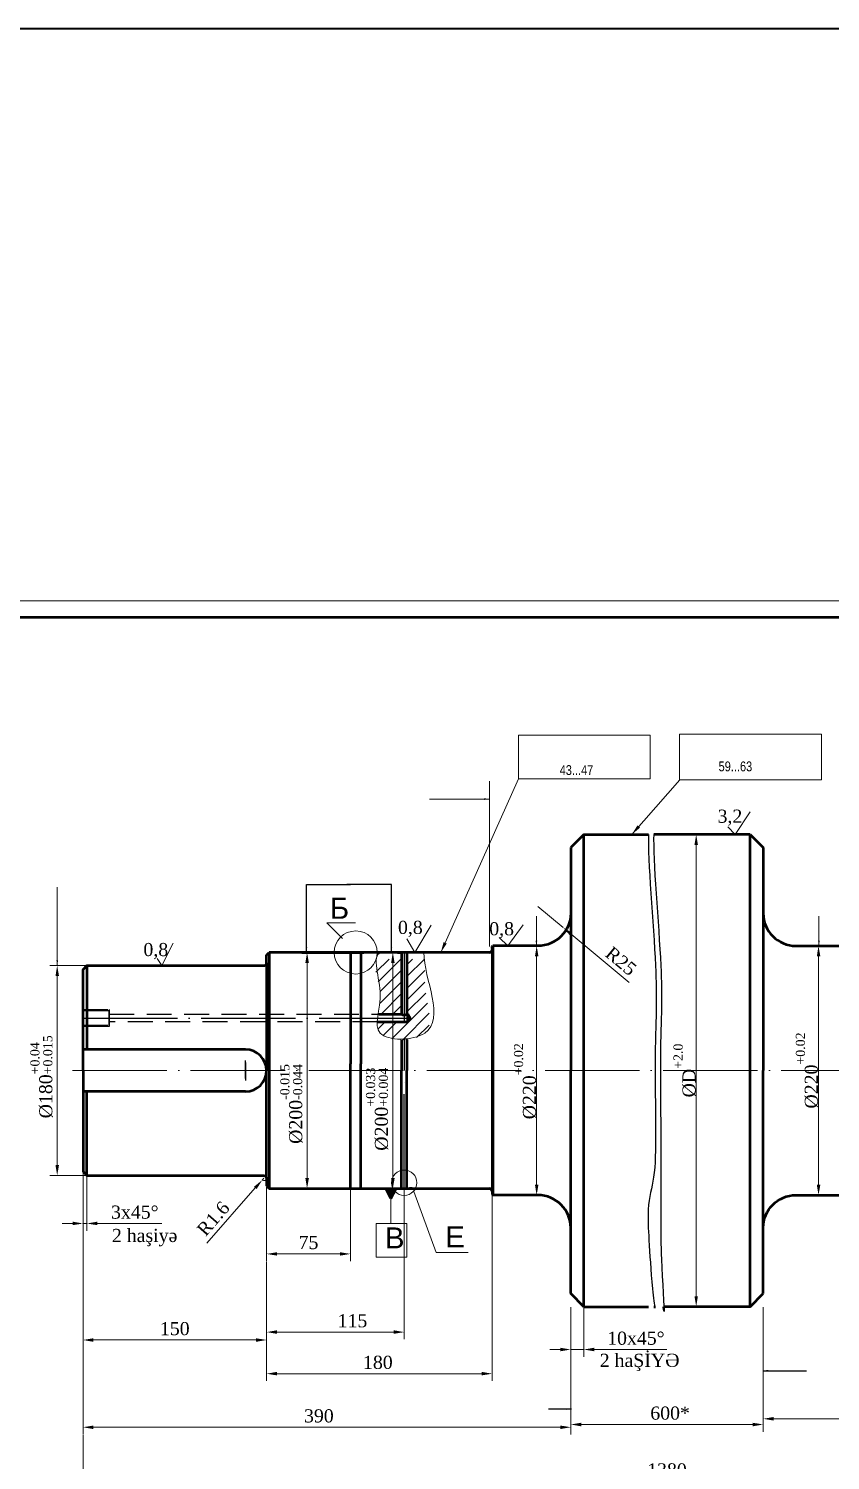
# Model space of a CAD drawing. Header units: millimetres. Extents: x -954 to 34898, y -2134 to 12006.
# Drawn here: x 9636 to 10248, y 3539 to 4630 of the extents above; entities that cross this region are included whole.
import ezdxf

# ---------------------------------------------------------------- set-up
doc = ezdxf.new("R2010")
doc.units = ezdxf.units.MM
doc.header["$LTSCALE"] = 3
for name, pattern in [('ACAD_ISO04W100', [30, 24, -3, 0, -3]), ('ACAD_ISO05W100', [33, 24, -3, 0, -3, 0, -3]), ('DASHED2', [9.525, 6.35, -3.175])]:
    doc.linetypes.add(name, pattern=pattern)
for name, color, linetype, lineweight in [('Quota', 3, 'Continuous', 40), ('êîíòóðíàÿ', 7, 'Continuous', 53), ('îñåâûå', 101, 'ACAD_ISO04W100', 20), ('контурная', 7, 'Continuous', 50), ('невидимые', 7, 'DASHED2', 25), ('осевые', 1, 'ACAD_ISO04W100', 25), ('размеры', 80, 'ACAD_ISO05W100', 25), ('тонкая', 7, 'Continuous', 20), ('тонкий', 7, 'Continuous', 20)]:
    doc.layers.add(name, color=color, linetype=linetype, lineweight=lineweight)
doc.styles.add('s2.5v4', font='times.ttf', dxfattribs={"height": 10})
doc.styles.add('s3v2.5', font='arial.ttf', dxfattribs={"width": 0.8, "height": 7.5})
doc.styles.add('s4v4', font='arial.ttf', dxfattribs={"height": 16})
doc.dimstyles.new('s2.5v4', dxfattribs={"dimtxt": 10, "dimasz": 8, "dimexe": 5.5, "dimexo": 0.5, "dimgap": 3.5, "dimtad": 1, "dimdec": 0, "dimtxsty": 's2.5v4', "dimcen": 2.5, "dimclrd": 256, "dimclre": 1, "dimclrt": 256, "dimadec": 0, "dimazin": 0, "dimtfac": 1, "dimtdec": 0, "dimtmove": 0, "dimatfit": 3, "dimfxl": 1, "dimlwd": -1, "dimlwe": -1, "dimarcsym": 0})
doc.dimstyles.new('s3v2.5', dxfattribs={"dimtxt": 7.5, "dimasz": 4, "dimexe": 1.25, "dimexo": 0.625, "dimtad": 1, "dimtxsty": 's3v2.5', "dimcen": 1.5, "dimclrd": 6, "dimclre": 256, "dimclrt": 1, "dimadec": 0, "dimazin": 0, "dimtfac": 1, "dimtmove": 0, "dimatfit": 3, "dimfxl": 1, "dimlwd": -1, "dimlwe": -1, "dimarcsym": 0})

# ---------------------------------------------------------------- blocks, each defined once
blk = doc.blocks.new('*D751')
at = {"layer": 'Defpoints', "color": 0, "transparency": 16777216}
for p in [(10049.7, 3656.2), (10196.5, 3656.2), (10049.7, 3566.4)]:
    blk.add_point(p, dxfattribs=at)
at = {"layer": 'тонкая', "color": 1, "transparency": 16777216}
for p, q in [((10049.7, 3655.7), (10049.7, 3560.9)), ((10196.5, 3655.7), (10196.5, 3560.9))]:
    blk.add_line(p, q, dxfattribs=at)
at = {"layer": 'тонкая', "transparency": 16777216}
blk.add_line((10188.5, 3566.4), (10057.7, 3566.4), dxfattribs=at)
for points in [[(10057.7, 3567.7), (10057.7, 3565), (10049.7, 3566.4)], [(10188.5, 3567.7), (10188.5, 3565), (10196.5, 3566.4)]]:
    blk.add_solid(points, dxfattribs=at)
at = {"layer": 'тонкая', "transparency": 16777216, "insert": (10125.5, 3575), "char_height": 10, "attachment_point": 5, "style": 's2.5v4'}
blk.add_mtext('600*', dxfattribs=at)
blk = doc.blocks.new('*D784')
at = {"layer": 'Defpoints', "color": 0, "transparency": 16777216}
for p in [(9677.7, 3759.2), (10049.7, 3628.8), (9677.7, 3564.3)]:
    blk.add_point(p, dxfattribs=at)
at = {"layer": 'тонкий', "color": 1, "transparency": 16777216}
for p, q in [((9677.7, 3758.7), (9677.7, 3558.8)), ((10049.7, 3628.3), (10049.7, 3558.8))]:
    blk.add_line(p, q, dxfattribs=at)
at = {"layer": 'тонкий', "transparency": 16777216}
blk.add_line((10041.7, 3564.3), (9685.7, 3564.3), dxfattribs=at)
for points in [[(9685.7, 3565.6), (9685.7, 3562.9), (9677.7, 3564.3)], [(10041.7, 3565.6), (10041.7, 3562.9), (10049.7, 3564.3)]]:
    blk.add_solid(points, dxfattribs=at)
at = {"layer": 'тонкий', "transparency": 16777216, "insert": (9857.6, 3572.9), "char_height": 10, "attachment_point": 5, "style": 's2.5v4'}
blk.add_mtext('390', dxfattribs=at)
blk = doc.blocks.new('*D748')
at = {"layer": 'Defpoints', "color": 0, "transparency": 16777216}
for p in [(10024.7, 3961.2), (10043.9, 3945.2)]:
    blk.add_point(p, dxfattribs=at)
at = {"layer": 'тонкая', "transparency": 16777216}
for p, q in [((10024.7, 3961.2), (10043.9, 3945.2)), ((10094.2, 3903.3), (10050, 3940.1))]:
    blk.add_line(p, q, dxfattribs=at)
blk.add_solid([(10050.9, 3941.1), (10049.2, 3939), (10043.9, 3945.2)], dxfattribs=at)
at = {"layer": 'тонкая', "transparency": 16777216, "insert": (10088, 3919.6), "char_height": 10, "attachment_point": 5, "rotation": 320.1963, "style": 's2.5v4'}
blk.add_mtext('R25', dxfattribs=at)
blk = doc.blocks.new('*D771')
at = {"layer": 'Defpoints', "color": 0, "transparency": 16777216}
for p in [(9658, 3916.2), (9680.7, 3916.2), (9686.7, 3756.2)]:
    blk.add_point(p, dxfattribs=at)
at = {"layer": 'тонкая', "color": 1, "transparency": 16777216}
for p, q in [((9680.2, 3916.2), (9652.5, 3916.2)), ((9686.2, 3756.2), (9652.5, 3756.2))]:
    blk.add_line(p, q, dxfattribs=at)
at = {"layer": 'тонкая', "transparency": 16777216}
blk.add_line((9658, 3764.2), (9658, 3908.2), dxfattribs=at)
for points in [[(9656.7, 3908.2), (9659.4, 3908.2), (9658, 3916.2)], [(9656.7, 3764.2), (9659.4, 3764.2), (9658, 3756.2)]]:
    blk.add_solid(points, dxfattribs=at)
at = {"layer": 'тонкая', "transparency": 16777216, "insert": (9646.1, 3831.4), "char_height": 10, "attachment_point": 5, "rotation": 90, "style": 's2.5v4'}
blk.add_mtext('%%C180{\\H0.7x;\\S+0.04^ +0.015;}', dxfattribs=at)
blk = doc.blocks.new('*D776')
at = {"layer": 'Defpoints', "color": 0, "transparency": 16777216}
for p in [(9680.7, 3756.2), (9677.7, 3740.1), (9680.7, 3719.6)]:
    blk.add_point(p, dxfattribs=at)
at = {"layer": 'тонкая', "color": 1, "transparency": 16777216}
for p, q in [((9680.7, 3755.7), (9680.7, 3714.1)), ((9677.7, 3739.6), (9677.7, 3714.1))]:
    blk.add_line(p, q, dxfattribs=at)
at = {"layer": 'тонкая', "transparency": 16777216}
for p, q in [((9669.7, 3719.6), (9661.7, 3719.6)), ((9677.7, 3719.6), (9680.7, 3719.6)), ((9688.7, 3719.6), (9737.8, 3719.6))]:
    blk.add_line(p, q, dxfattribs=at)
for points in [[(9669.7, 3721), (9669.7, 3718.3), (9677.7, 3719.6)], [(9688.7, 3721), (9688.7, 3718.3), (9680.7, 3719.6)]]:
    blk.add_solid(points, dxfattribs=at)
at = {"layer": 'тонкая', "transparency": 16777216, "insert": (9717.2, 3728.2), "char_height": 10, "attachment_point": 5, "style": 's2.5v4'}
blk.add_mtext('3x45%%D', dxfattribs=at)
blk = doc.blocks.new('*D777')
at = {"layer": 'Defpoints', "color": 0, "transparency": 16777216}
for p in [(9815.7, 3754.2), (9814.4, 3752.7)]:
    blk.add_point(p, dxfattribs=at)
at = {"layer": 'тонкая', "transparency": 16777216}
for p, q in [((9815.7, 3754.2), (9814.4, 3752.7)), ((9772.2, 3704.7), (9809.1, 3746.7))]:
    blk.add_line(p, q, dxfattribs=at)
at = {"layer": 'тонкая', "color": 1, "transparency": 16777216}
blk.add_arc((9815.7, 3754.2), 2, 228.7086, 345.6761, dxfattribs=at)
at = {"layer": 'тонкая', "transparency": 16777216}
blk.add_solid([(9808.1, 3747.6), (9810.1, 3745.8), (9814.4, 3752.7)], dxfattribs=at)
at = {"layer": 'тонкая', "transparency": 16777216, "insert": (9777.1, 3723.3), "char_height": 10, "attachment_point": 5, "rotation": 48.7086, "style": 's2.5v4'}
blk.add_mtext('R1.6', dxfattribs=at)
blk = doc.blocks.new('*D778')
at = {"layer": 'Defpoints', "color": 0, "transparency": 16777216}
for p in [(9817.7, 3748.2), (9881.7, 3746.2), (9881.7, 3696.4)]:
    blk.add_point(p, dxfattribs=at)
at = {"layer": 'тонкая', "color": 1, "transparency": 16777216}
for p, q in [((9817.7, 3747.7), (9817.7, 3690.9)), ((9881.7, 3745.7), (9881.7, 3690.9))]:
    blk.add_line(p, q, dxfattribs=at)
at = {"layer": 'тонкая', "transparency": 16777216}
blk.add_line((9825.7, 3696.4), (9873.7, 3696.4), dxfattribs=at)
for points in [[(9825.7, 3697.7), (9825.7, 3695.1), (9817.7, 3696.4)], [(9873.7, 3697.7), (9873.7, 3695.1), (9881.7, 3696.4)]]:
    blk.add_solid(points, dxfattribs=at)
at = {"layer": 'тонкая', "transparency": 16777216, "insert": (9849.7, 3705), "char_height": 10, "attachment_point": 5, "style": 's2.5v4'}
blk.add_mtext('75', dxfattribs=at)
blk = doc.blocks.new('*D779')
at = {"layer": 'Defpoints', "color": 0, "transparency": 16777216}
for p in [(9922.7, 3746.2), (9817.7, 3690.9), (9922.7, 3636.8)]:
    blk.add_point(p, dxfattribs=at)
at = {"layer": 'тонкая', "color": 1, "transparency": 16777216}
for p, q in [((9922.7, 3745.7), (9922.7, 3631.3)), ((9817.7, 3690.4), (9817.7, 3631.3))]:
    blk.add_line(p, q, dxfattribs=at)
at = {"layer": 'тонкая', "transparency": 16777216}
blk.add_line((9825.7, 3636.8), (9914.7, 3636.8), dxfattribs=at)
for points in [[(9825.7, 3638.2), (9825.7, 3635.5), (9817.7, 3636.8)], [(9914.7, 3638.2), (9914.7, 3635.5), (9922.7, 3636.8)]]:
    blk.add_solid(points, dxfattribs=at)
at = {"layer": 'тонкая', "transparency": 16777216, "insert": (9883.2, 3645.4), "char_height": 10, "attachment_point": 5, "style": 's2.5v4'}
blk.add_mtext('115', dxfattribs=at)
blk = doc.blocks.new('*D749')
at = {"layer": 'Defpoints', "color": 0, "transparency": 16777216}
for p in [(9989.7, 3741.7), (9817.7, 3657.9), (9989.7, 3605.1)]:
    blk.add_point(p, dxfattribs=at)
at = {"layer": 'тонкая', "color": 1, "transparency": 16777216}
for p, q in [((9989.7, 3741.2), (9989.7, 3599.6)), ((9817.7, 3657.4), (9817.7, 3599.6))]:
    blk.add_line(p, q, dxfattribs=at)
at = {"layer": 'тонкая', "transparency": 16777216}
blk.add_line((9825.7, 3605.1), (9981.7, 3605.1), dxfattribs=at)
for points in [[(9825.7, 3606.5), (9825.7, 3603.8), (9817.7, 3605.1)], [(9981.7, 3606.5), (9981.7, 3603.8), (9989.7, 3605.1)]]:
    blk.add_solid(points, dxfattribs=at)
at = {"layer": 'тонкая', "transparency": 16777216, "insert": (9902.6, 3613.7), "char_height": 10, "attachment_point": 5, "style": 's2.5v4'}
blk.add_mtext('180', dxfattribs=at)
blk = doc.blocks.new('*D750')
at = {"layer": 'Defpoints', "color": 0, "transparency": 16777216}
for p in [(9677.7, 3630.8), (9677.7, 3630.8), (9817.7, 3630.8)]:
    blk.add_point(p, dxfattribs=at)
at = {"layer": 'тонкая', "color": 1, "transparency": 16777216}
for p, q in [((9677.7, 3631.3), (9677.7, 3636.3)), ((9817.7, 3631.3), (9817.7, 3636.3))]:
    blk.add_line(p, q, dxfattribs=at)
at = {"layer": 'тонкая', "transparency": 16777216}
blk.add_line((9809.7, 3630.8), (9685.7, 3630.8), dxfattribs=at)
for points in [[(9685.7, 3632.1), (9685.7, 3629.4), (9677.7, 3630.8)], [(9809.7, 3632.1), (9809.7, 3629.4), (9817.7, 3630.8)]]:
    blk.add_solid(points, dxfattribs=at)
at = {"layer": 'тонкая', "transparency": 16777216, "insert": (9747.7, 3639.4), "char_height": 10, "attachment_point": 5, "style": 's2.5v4'}
blk.add_mtext('150', dxfattribs=at)
blk = doc.blocks.new('*D780')
at = {"layer": 'Defpoints', "color": 0, "transparency": 16777216}
for p in [(9915.3, 3926.2), (9913.7, 3746.2), (9914, 3746.2)]:
    blk.add_point(p, dxfattribs=at)
at = {"layer": 'тонкая', "color": 1, "transparency": 16777216}
for p, q in [((9914.8, 3926.2), (9908.5, 3926.2)), ((9914.2, 3746.2), (9919.5, 3746.2))]:
    blk.add_line(p, q, dxfattribs=at)
at = {"layer": 'тонкая', "transparency": 16777216}
blk.add_line((9914, 3918.2), (9914, 3754.2), dxfattribs=at)
for points in [[(9912.7, 3918.2), (9915.4, 3918.2), (9914, 3926.2)], [(9912.7, 3754.2), (9915.4, 3754.2), (9914, 3746.2)]]:
    blk.add_solid(points, dxfattribs=at)
at = {"layer": 'тонкая', "transparency": 16777216, "insert": (9902.1, 3806.7), "char_height": 10, "attachment_point": 5, "rotation": 90, "style": 's2.5v4'}
blk.add_mtext('%%C200{\\H0.7x;\\S+0.033^ +0.004;}', dxfattribs=at)
blk = doc.blocks.new('*D781')
at = {"layer": 'Defpoints', "color": 0, "transparency": 16777216}
for p in [(10007.4, 3931.2), (10023.7, 3931.2), (10007.4, 3741.2)]:
    blk.add_point(p, dxfattribs=at)
at = {"layer": 'тонкая', "color": 1, "transparency": 16777216}
for p, q in [((10007.9, 3931.2), (10029.2, 3931.2)), ((10007.9, 3741.2), (10029.2, 3741.2))]:
    blk.add_line(p, q, dxfattribs=at)
at = {"layer": 'тонкая', "transparency": 16777216}
blk.add_line((10023.7, 3749.2), (10023.7, 3923.2), dxfattribs=at)
for points in [[(10022.4, 3923.2), (10025.1, 3923.2), (10023.7, 3931.2)], [(10022.4, 3749.2), (10025.1, 3749.2), (10023.7, 3741.2)]]:
    blk.add_solid(points, dxfattribs=at)
at = {"layer": 'тонкая', "transparency": 16777216, "insert": (10015, 3828), "char_height": 10, "attachment_point": 5, "rotation": 90, "style": 's2.5v4'}
blk.add_mtext('%%C220{\\H0.7x;\\S+0.02^ ;}', dxfattribs=at)
blk = doc.blocks.new('*D782')
at = {"layer": 'Defpoints', "color": 0, "transparency": 16777216}
for p in [(9848.5, 3926.2), (9848.6, 3926.2), (9848.5, 3746.2)]:
    blk.add_point(p, dxfattribs=at)
at = {"layer": 'тонкая', "transparency": 16777216}
blk.add_line((9848.6, 3754.2), (9848.6, 3918.2), dxfattribs=at)
at = {"layer": 'тонкая', "color": 1, "transparency": 16777216}
for p, q in [((9849, 3926.2), (9854.1, 3926.2)), ((9849, 3746.2), (9854.1, 3746.2))]:
    blk.add_line(p, q, dxfattribs=at)
at = {"layer": 'тонкая', "transparency": 16777216}
for points in [[(9847.3, 3918.2), (9850, 3918.2), (9848.6, 3926.2)], [(9847.3, 3754.2), (9850, 3754.2), (9848.6, 3746.2)]]:
    blk.add_solid(points, dxfattribs=at)
at = {"layer": 'тонкая', "transparency": 16777216, "insert": (9836.7, 3810.7), "char_height": 10, "attachment_point": 5, "rotation": 90, "style": 's2.5v4'}
blk.add_mtext('%%C200{\\H0.7x;\\S-0.015^ -0.044;}', dxfattribs=at)
blk = doc.blocks.new('*D752')
at = {"layer": 'Defpoints', "color": 0, "transparency": 16777216}
for p in [(10131.8, 4016.2), (10145.4, 4016.2), (10131.8, 3656.2)]:
    blk.add_point(p, dxfattribs=at)
at = {"layer": 'тонкая', "color": 1, "transparency": 16777216}
for p, q in [((10132.3, 4016.2), (10150.9, 4016.2)), ((10132.3, 3656.2), (10150.9, 3656.2))]:
    blk.add_line(p, q, dxfattribs=at)
at = {"layer": 'тонкая', "transparency": 16777216}
blk.add_line((10145.4, 3664.2), (10145.4, 4008.2), dxfattribs=at)
for points in [[(10144.1, 4008.2), (10146.7, 4008.2), (10145.4, 4016.2)], [(10144.1, 3664.2), (10146.7, 3664.2), (10145.4, 3656.2)]]:
    blk.add_solid(points, dxfattribs=at)
at = {"layer": 'тонкая', "transparency": 16777216, "insert": (10136.7, 3836.2), "char_height": 10, "attachment_point": 5, "rotation": 90, "style": 's2.5v4'}
blk.add_mtext('%%CD{\\H0.7x;\\S+2.0^ ;}', dxfattribs=at)
blk = doc.blocks.new('*D755')
at = {"layer": 'Defpoints', "color": 0, "transparency": 16777216}
for p in [(10238.7, 3931.2), (10238.7, 3931.2), (10238.7, 3741.2)]:
    blk.add_point(p, dxfattribs=at)
at = {"layer": 'тонкая', "color": 1, "transparency": 16777216}
for p, q in [((10238.2, 3931.2), (10233.2, 3931.2)), ((10238.2, 3741.2), (10233.2, 3741.2))]:
    blk.add_line(p, q, dxfattribs=at)
at = {"layer": 'тонкая', "transparency": 16777216}
blk.add_line((10238.7, 3749.2), (10238.7, 3923.2), dxfattribs=at)
for points in [[(10237.4, 3923.2), (10240.1, 3923.2), (10238.7, 3931.2)], [(10237.4, 3749.2), (10240.1, 3749.2), (10238.7, 3741.2)]]:
    blk.add_solid(points, dxfattribs=at)
at = {"layer": 'тонкая', "transparency": 16777216, "insert": (10230, 3836.2), "char_height": 10, "attachment_point": 5, "rotation": 90, "style": 's2.5v4'}
blk.add_mtext('%%C220{\\H0.7x;\\S+0.02^ ;}', dxfattribs=at)
blk = doc.blocks.new('*D744')
at = {"layer": 'Defpoints', "color": 0, "transparency": 16777216}
for p in [(10568.5, 3634.4), (10196.5, 3601.9), (10568.5, 3570.7)]:
    blk.add_point(p, dxfattribs=at)
at = {"layer": 'тонкая', "color": 1, "transparency": 16777216}
for p, q in [((10568.5, 3633.9), (10568.5, 3565.2)), ((10196.5, 3601.4), (10196.5, 3565.2))]:
    blk.add_line(p, q, dxfattribs=at)
at = {"layer": 'тонкая', "transparency": 16777216}
blk.add_line((10204.5, 3570.7), (10560.5, 3570.7), dxfattribs=at)
for points in [[(10204.5, 3572.1), (10204.5, 3569.4), (10196.5, 3570.7)], [(10560.5, 3572.1), (10560.5, 3569.4), (10568.5, 3570.7)]]:
    blk.add_solid(points, dxfattribs=at)
at = {"layer": 'тонкая', "transparency": 16777216, "insert": (10382.5, 3579.3), "char_height": 10, "attachment_point": 5, "style": 's2.5v4'}
blk.add_mtext('390', dxfattribs=at)
blk = doc.blocks.new('*D745')
at = {"layer": 'Defpoints', "color": 0, "transparency": 16777216}
for p in [(9677.7, 3558.8), (10568.5, 3565.2), (9677.7, 3523.1)]:
    blk.add_point(p, dxfattribs=at)
at = {"layer": 'тонкая', "color": 1, "transparency": 16777216}
for p, q in [((9677.7, 3558.3), (9677.7, 3517.6)), ((10568.5, 3564.7), (10568.5, 3517.6))]:
    blk.add_line(p, q, dxfattribs=at)
at = {"layer": 'тонкая', "transparency": 16777216}
blk.add_line((10560.5, 3523.1), (9685.7, 3523.1), dxfattribs=at)
for points in [[(9685.7, 3524.5), (9685.7, 3521.8), (9677.7, 3523.1)], [(10560.5, 3524.5), (10560.5, 3521.8), (10568.5, 3523.1)]]:
    blk.add_solid(points, dxfattribs=at)
at = {"layer": 'тонкая', "transparency": 16777216, "insert": (10123.1, 3531.7), "char_height": 10, "attachment_point": 5, "style": 's2.5v4'}
blk.add_mtext('1380', dxfattribs=at)
blk = doc.blocks.new('*D788')
at = {"layer": 'Defpoints', "color": 0, "transparency": 16777216}
for p in [(10059.7, 3656.2), (10049.7, 3640.1), (10059.7, 3623.5)]:
    blk.add_point(p, dxfattribs=at)
at = {"layer": 'тонкая', "color": 1, "transparency": 16777216}
for p, q in [((10059.7, 3655.7), (10059.7, 3618)), ((10049.7, 3639.6), (10049.7, 3618))]:
    blk.add_line(p, q, dxfattribs=at)
at = {"layer": 'тонкая', "transparency": 16777216}
for p, q in [((10041.7, 3623.5), (10033.7, 3623.5)), ((10049.7, 3623.5), (10059.7, 3623.5)), ((10067.7, 3623.5), (10123, 3623.5))]:
    blk.add_line(p, q, dxfattribs=at)
for points in [[(10041.7, 3624.9), (10041.7, 3622.2), (10049.7, 3623.5)], [(10067.7, 3624.9), (10067.7, 3622.2), (10059.7, 3623.5)]]:
    blk.add_solid(points, dxfattribs=at)
at = {"layer": 'тонкая', "transparency": 16777216, "insert": (10099.4, 3632.1), "char_height": 10, "attachment_point": 5, "style": 's2.5v4'}
blk.add_mtext('10x45%%D', dxfattribs=at)

msp = doc.modelspace()

# ---------------------------------------------------------------- hatches: boundary and pattern name
at = {"layer": 'контурная'}
h = msp.add_hatch(color=256, dxfattribs=at)
h.paths.add_polyline_path([(9916.607, 3746.202), (9912.607, 3746.202), (9912.607, 3738.702)])
h.paths.add_polyline_path([(9912.607, 3746.202), (9908.607, 3746.202), (9912.607, 3738.702)])
at = {"layer": 'тонкая'}
h = msp.add_hatch(dxfattribs=at)
h.set_pattern_fill('ANSI31', color=256, scale=2, style=0)
h.set_pattern_definition([(45, (4274.673, 3879.394), (-4.490128, 4.490128), [])])
edge = h.paths.add_edge_path()
edge.add_line((9920.695, 3921.195), (9904.29, 3921.195))
edge.add_spline(control_points=[(9904.29, 3921.195), (9895.943, 3921.195), (9906.81, 3900.078), (9904.063, 3884.096), (9903.21, 3879.195)], knot_values=[0, 0, 0, 0, 25.04192025, 38.93074859, 38.93074859, 38.93074859, 38.93074859], degree=3, periodic=0)
edge.add_line((9903.21, 3879.195), (9920.695, 3879.195))
edge.add_line((9920.695, 3879.195), (9920.695, 3921.195))
edge = h.paths.add_edge_path()
edge.add_line((9927.567, 3876.195), (9925.94, 3873.195))
edge.add_line((9925.94, 3873.195), (9902.315, 3873.195))
edge.add_spline(control_points=[(9902.315, 3873.195), (9902.004, 3869.79), (9903.286, 3858.475), (9954.091, 3857.068), (9938.37, 3890.148), (9938.37, 3902.824)], knot_values=[45.05107255, 45.05107255, 45.05107255, 45.05107255, 56.39907607, 90.47934224, 128.5082205, 128.5082205, 128.5082205, 128.5082205], degree=3, periodic=0)
edge.add_spline(control_points=[(9938.37, 3902.824), (9938.37, 3902.824), (9938.37, 3902.824), (9938.37, 3902.824)], knot_values=[128.5082205, 128.5082205, 128.5082205, 128.5082205, 128.50823508, 128.50823508, 128.50823508, 128.50823508], degree=3, periodic=0)
edge.add_spline(control_points=[(9938.37, 3902.824), (9938.37, 3896.701), (9938.37, 3927.318), (9938.37, 3921.195)], knot_values=[0.00001457, 0.00001457, 0.00001457, 0.00001457, 18.37018323, 18.37018323, 18.37018323, 18.37018323], degree=3, periodic=0)
edge.add_line((9938.37, 3921.195), (9924.695, 3921.195))
edge.add_line((9924.695, 3921.195), (9924.695, 3879.195))
edge.add_line((9924.695, 3879.195), (9925.94, 3879.195))
edge.add_line((9925.94, 3879.195), (9927.567, 3876.195))

# ---------------------------------------------------------------- linework, layer by layer
at = {"color": 0, "linetype": 'ByBlock', "lineweight": -2}
for points in [[(10109.042, 4016.195), (10108.224, 3998.068), (10116.568, 3908.17), (10113.617, 3860.076), (10114.477, 3800.641), (10114.353, 3753.591), (10107.734, 3735.892), (10109.546, 3704.262), (10110.905, 3679.688), (10113.706, 3656.195), (10113.706, 3656.195)], [(10113.042, 4016.195), (10112.224, 3998.068), (10120.568, 3908.17), (10117.617, 3860.076), (10118.477, 3800.641), (10118.353, 3753.591), (10118.373, 3724.393), (10118.37, 3693.385), (10121.923, 3643.236), (10120.201, 3656.195), (10120.201, 3656.195)]]:
    msp.add_open_spline(points, degree=3, knots=[31.25432415, 31.25432415, 31.25432415, 31.25432415, 100.03043323, 154.15635382, 227.29948932, 263.87105707, 296.05403661, 317.99697765, 347.25423108, 360, 360, 360, 360], dxfattribs=at)
at = {"layer": 'Quota'}
msp.add_lwpolyline([(8803.18, 4630.376), (13627.232, 4630.376), (13627.232, 2657.952), (8803.18, 2657.952)], close=True, dxfattribs=at)
at = {"layer": 'êîíòóðíàÿ'}
for points in [[(10059.696, 4016.195), (10109.042, 4016.195)], [(10186.495, 4016.195), (10113.042, 4016.195)], [(9989.695, 3929.195), (9989.695, 3744.202)], [(10059.696, 3656.195), (10109.042, 3656.195)], [(10113.042, 3656.195), (10114.371, 3656.195)], [(10186.495, 3656.195), (10120.832, 3656.195)], [(10133.149, 3656.195), (10131.821, 3656.195)]]:
    msp.add_lwpolyline(points, dxfattribs=at)
for points in [[(10049.696, 3956.195, -0.41421356), (10024.696, 3931.195), (9990.195, 3931.195)], [(10196.495, 3956.195, 0.41421356), (10221.495, 3931.195), (10255.996, 3931.195)], [(9677.696, 3836.195), (9677.696, 3913.195), (9680.696, 3916.195), (9815.695, 3916.195, 0.41421356), (9817.695, 3918.195), (9817.695, 3924.195)], [(9677.696, 3836.195), (9677.696, 3759.195), (9680.696, 3756.195), (9815.695, 3756.195, -0.41421356), (9817.695, 3754.195), (9817.695, 3748.202)], [(10049.696, 3716.195, 0.41421356), (10024.696, 3741.195), (9990.195, 3741.195)], [(10196.495, 3716.195, -0.41421356), (10221.495, 3741.195), (10255.996, 3741.195)]]:
    msp.add_lwpolyline(points, format="xyb", dxfattribs=at)
at = {"layer": 'îñåâûå'}
msp.add_line((9669.696, 3836.195), (10576.495, 3836.195), dxfattribs=at)
at = {"layer": 'контурная'}
for p, q in [((10059.696, 4016.195), (10049.696, 4006.195)), ((10059.696, 3656.195), (10059.696, 4016.195)), ((10186.495, 3656.195), (10186.495, 4016.195)), ((10186.495, 4016.195), (10196.495, 4006.195)), ((10049.696, 4006.195), (10049.696, 3836.195)), ((10196.495, 4006.195), (10196.495, 3836.195)), ((9989.695, 3930.695), (9990.195, 3931.195)), ((9989.695, 3929.195), (9989.695, 3930.695)), ((9990.195, 3931.195), (9990.195, 3741.195)), ((9817.695, 3924.195), (9819.695, 3926.195)), ((9817.695, 3918.195), (9817.695, 3836.195)), ((9987.695, 3926.195), (9819.695, 3926.195)), ((9819.695, 3926.195), (9819.695, 3746.202)), ((9844.695, 3926.195), (9877.695, 3926.195)), ((9851.02, 3926.195), (9884.02, 3926.195)), ((9872.64, 3926.195), (9880.64, 3926.195)), ((9881.695, 3926.195), (9881.695, 3841.195)), ((9881.695, 3926.195), (9889.695, 3926.195)), ((9884.02, 3926.195), (9892.02, 3926.195)), ((9889.695, 3926.195), (9889.695, 3841.195)), ((9917.64, 3926.195), (9915.64, 3926.195)), ((9917.64, 3926.195), (9919.64, 3926.195)), ((9920.695, 3926.195), (9920.695, 3879.195)), ((9924.695, 3926.195), (9924.695, 3879.195)), ((9680.696, 3916.195), (9680.696, 3852.195)), ((9925.504, 3879.214), (9924.695, 3879.168)), ((9925.504, 3873.214), (9925.504, 3879.214)), ((9902.316, 3873.214), (9925.504, 3873.214)), ((10049.696, 3872.332), (10049.696, 3872.332)), ((10196.495, 3872.332), (10196.495, 3872.332)), ((9920.695, 3859.697), (9920.695, 3836.195)), ((9924.695, 3859.844), (9924.695, 3836.195)), ((9801.695, 3852.195), (9677.696, 3852.195)), ((9817.695, 3754.195), (9817.695, 3836.195)), ((9881.695, 3746.202), (9881.695, 3841.195)), ((9889.695, 3746.202), (9889.695, 3841.195)), ((9920.695, 3746.202), (9920.695, 3836.195)), ((9924.695, 3746.202), (9924.695, 3836.195)), ((10049.696, 3666.195), (10049.696, 3836.195)), ((10196.495, 3666.195), (10196.495, 3836.195)), ((9801.695, 3820.195), (9677.696, 3820.195)), ((9680.696, 3756.195), (9680.696, 3820.195)), ((9817.695, 3748.202), (9819.695, 3746.202)), ((9819.695, 3746.202), (9987.695, 3746.202)), ((9912.607, 3738.702), (9908.607, 3746.202)), ((9912.607, 3738.702), (9916.607, 3746.202)), ((9928.723, 3746.202), (9926.723, 3746.202)), ((9989.695, 3744.202), (9989.695, 3741.695)), ((9989.695, 3741.695), (9990.195, 3741.195)), ((10059.696, 3656.195), (10049.696, 3666.195)), ((10186.495, 3656.195), (10196.495, 3666.195))]:
    msp.add_line(p, q, dxfattribs=at)
msp.add_lwpolyline([(9219.914, 4181.723), (10642.414, 4181.723), (10642.414, 3156.723), (9219.914, 3156.723), (9219.914, 4181.723)], close=True, dxfattribs=at)
for points in [[(9903.21, 3879.168), (9920.695, 3879.168)], [(9925.504, 3873.214), (9927.131, 3876.214), (9925.504, 3879.214)]]:
    msp.add_lwpolyline(points, dxfattribs=at)
for centre, radius, start, end in [((9987.695, 3928.195), 2, 270, 0), ((9922.695, 3881.797), 3.303, 232.73881, 307.26119), ((9801.695, 3836.195), 16, 0, 90), ((9801.695, 3836.195), 16, 270, 0), ((9987.695, 3744.202), 2, 0, 90)]:
    msp.add_arc(centre, radius, start, end, dxfattribs=at)
at = {"layer": 'невидимые'}
for points in [[(9677.696, 3876.195), (9677.696, 3882.695), (9697.696, 3882.695), (9697.696, 3869.695), (9677.696, 3869.695), (9677.696, 3870.695), (9697.696, 3870.695), (9697.696, 3881.695), (9677.696, 3881.695)], [(9697.696, 3879.214), (9920.26, 3879.214)], [(9902.316, 3873.214), (9697.696, 3873.214)]]:
    msp.add_lwpolyline(points, dxfattribs=at)
at = {"layer": 'осевые'}
for p, q in [((9922.695, 3926.195), (9922.695, 3873.195)), ((9677.696, 3876.214), (9927.131, 3876.214)), ((9922.695, 3859.722), (9922.695, 3836.195)), ((9801.695, 3830.111), (9801.695, 3843.782)), ((9801.695, 3842.278), (9801.695, 3828.607)), ((9922.695, 3746.202), (9922.695, 3836.195))]:
    msp.add_line(p, q, dxfattribs=at)
at = {"layer": 'тонкая'}
msp.add_line((9912.607, 3746.202), (9912.607, 3719.523), dxfattribs=at)
for points in [[(9169.914, 4194.223), (10654.914, 4194.223), (10654.914, 3144.223), (9169.914, 3144.223), (9169.914, 4194.223)], [(9912.607, 3746.202), (9912.607, 3738.702), (9916.607, 3746.202)], [(9971.534, 3697.564), (9946.956, 3697.564), (9930.074, 3743.946)]]:
    msp.add_lwpolyline(points, dxfattribs=at)
msp.add_lwpolyline([(9901.306, 3719.523), (9924.573, 3719.523), (9924.573, 3693.844), (9901.306, 3693.844)], close=True, dxfattribs=at)
msp.add_circle((9922.695, 3750.695), 9.646, dxfattribs=at)
at = {"layer": 'тонкая', "start_tangent": (-1, 0), "end_tangent": (0, 1)}
msp.add_spline([(9906.671, 3926.195), (9904.29, 3896.153), (9904.29, 3864.796), (9938.37, 3864.796), (9937.618, 3926.195)], degree=3, dxfattribs=at)
at = {"layer": 'тонкий'}
msp.add_line((9987.695, 3930.695), (9987.695, 4056.662), dxfattribs=at)
for points in [[(10132.573, 4092.698), (10241.01, 4092.698), (10241.01, 4057.671), (10132.573, 4057.671)], [(10009.784, 4091.902), (10110.248, 4091.902), (10110.248, 4058.467), (10009.784, 4058.467)]]:
    msp.add_lwpolyline(points, close=True, dxfattribs=at)
for points in [[(10186.566, 4033.437), (10175.178, 4016.195), (10169.493, 4021.88)], [(9875.609, 3936.952), (9863.733, 3948.828), (9885.573, 3948.828)], [(9943.333, 3947.11), (9930.767, 3926.195), (9924.8, 3936.53)], [(10013.482, 3947.128), (10001.696, 3931.195), (9995.217, 3937.673)], [(9746.463, 3933.224), (9737.75, 3916.195), (9734.175, 3921.523)]]:
    msp.add_lwpolyline(points, dxfattribs=at)
msp.add_circle((9885.695, 3926.195), 16.424, dxfattribs=at)

# ---------------------------------------------------------------- texts
at = {"layer": 'контурная', "style": 's4v4'}
for s, p in [('В', (9908.017, 3700.626)), ('E', (9953.976, 3701.51))]:
    msp.add_text(s, height=16, dxfattribs=at).set_placement(p)
at = {"layer": 'тонкая', "style": 's2.5v4'}
for s, p in [('2 haşiyə', (9699.766, 3705.48)), ('2 haŞİYƏ', (10071.827, 3610.301))]:
    msp.add_text(s, height=10, dxfattribs=at).set_placement(p)
at = {"layer": 'тонкий', "style": 's3v2.5', "width": 0.8}
for s, p in [('59...63', (10162.493, 4064.274)), ('43...47', (10041.282, 4061.443))]:
    msp.add_text(s, height=7.5, dxfattribs=at).set_placement(p)
at = {"layer": 'тонкий'}
for s, height, style, p in [('3,2', 10, 's2.5v4', (10161.708, 4025.073)), ('Б', 16, 's4v4', (9865.984, 3951.846)), ('0,8', 10, 's2.5v4', (9917.943, 3940.311)), ('0,8', 10, 's2.5v4', (9987.565, 3939.277)), ('0,8', 10, 's2.5v4', (9723.787, 3923.4))]:
    msp.add_text(s, height=height, dxfattribs=dict(at, style=style)).set_placement(p)

# ---------------------------------------------------------------- dimensions: what is measured, and where the dimension line sits
at = {"layer": 'тонкая'}
for base, p1, p2, text, picture, middle in [((10145.386, 4016.195), (10131.821, 3656.195), (10131.821, 4016.195), '%%CD{\\H0.7x;\\S+2.0^ ;}', '*D752', (10145.386, 3836.195)), ((10023.721, 3931.195), (10007.446, 3741.195), (10007.446, 3931.195), '%%C220{\\H0.7x;\\S+0.02^ ;}', '*D781', (10023.721, 3828.034)), ((9848.65, 3926.195), (9848.527, 3746.202), (9848.527, 3926.195), '%%C200{\\H0.7x;\\S-0.015^ -0.044;}', '*D782', (9848.65, 3810.744)), ((9914.024, 3746.202), (9915.32, 3926.195), (9913.726, 3746.202), '%%C200{\\H0.7x;\\S+0.033^ +0.004;}', '*D780', (9914.024, 3806.747)), ((9658.028, 3916.195), (9686.697, 3756.195), (9680.696, 3916.195), '%%C180{\\H0.7x;\\S+0.04^ +0.015;}', '*D771', (9658.028, 3831.35))]:
    dim = msp.add_linear_dim(base=base, p1=p1, p2=p2, angle=90, text=text, dimstyle='s2.5v4', dxfattribs=at)
    dim.commit()
    dim.dimension.update_dxf_attribs({"geometry": picture, "text_midpoint": middle, "dimtype": 160})
dim = msp.add_radius_dim(center=(10024.696, 3961.195), mpoint=(10043.902, 3945.191), dimstyle='s2.5v4', dxfattribs=at)
dim.commit()
dim.dimension.update_dxf_attribs({"geometry": '*D748', "text_midpoint": (10082.522, 3913.01), "dimtype": 164})
dim = msp.add_linear_dim(base=(10238.746, 3931.195), p1=(10238.746, 3741.195), p2=(10238.746, 3931.195), angle=90, text='%%C220{\\H0.7x;\\S+0.02^ ;}', dimstyle='s2.5v4', dxfattribs=at)
dim.commit()
dim.dimension.update_dxf_attribs({"geometry": '*D755', "text_midpoint": (10230.029, 3836.195)})
for base, p1, p2, text, picture, middle in [((9680.696, 3719.626), (9677.696, 3740.147), (9680.696, 3756.195), '3x45%%D', '*D776', (9717.232, 3728.213)), ((9881.695, 3696.384), (9817.695, 3748.202), (9881.695, 3746.202), '75', '*D778', (9849.695, 3704.985)), ((10059.696, 3623.533), (10049.696, 3640.102), (10059.696, 3656.195), '<>x45%%D', '*D788', (10099.358, 3632.119)), ((9677.696, 3630.767), (9817.695, 3630.767), (9677.696, 3630.767), '150', '*D750', (9747.696, 3639.353)), ((10568.495, 3570.72), (10196.495, 3601.888), (10568.495, 3634.434), '390', '*D744', (10382.495, 3579.321)), ((9677.696, 3523.14), (10568.495, 3565.22), (9677.696, 3558.768), '1380', '*D745', (10123.096, 3531.726))]:
    dim = msp.add_linear_dim(base=base, p1=p1, p2=p2, text=text, dimstyle='s2.5v4', dxfattribs=at)
    dim.commit()
    dim.dimension.update_dxf_attribs({"geometry": picture, "text_midpoint": middle})
dim = msp.add_radius_dim(center=(9815.695, 3754.195), mpoint=(9814.376, 3752.692), text='R1.6', dimstyle='s2.5v4', dxfattribs=at)
dim.commit()
dim.dimension.update_dxf_attribs({"geometry": '*D777', "text_midpoint": (9783.573, 3717.62), "dimtype": 164})
for base, p1, p2, text, picture, middle in [((9922.695, 3636.825), (9817.695, 3690.884), (9922.695, 3746.202), '115', '*D779', (9883.201, 3636.825)), ((9989.695, 3605.145), (9817.695, 3657.881), (9989.695, 3741.695), '180', '*D749', (9902.631, 3605.145)), ((10049.696, 3566.375), (10196.495, 3656.195), (10049.696, 3656.195), '600*', '*D751', (10125.457, 3566.375))]:
    dim = msp.add_linear_dim(base=base, p1=p1, p2=p2, text=text, dimstyle='s2.5v4', dxfattribs=at)
    dim.commit()
    dim.dimension.update_dxf_attribs({"geometry": picture, "text_midpoint": middle, "dimtype": 160})
at = {"layer": 'тонкий'}
dim = msp.add_linear_dim(base=(9677.696, 3564.268), p1=(10049.696, 3628.791), p2=(9677.696, 3759.195), text='390', dimstyle='s2.5v4', dxfattribs=at)
dim.commit()
dim.dimension.update_dxf_attribs({"geometry": '*D784', "text_midpoint": (9857.636, 3564.268), "dimtype": 160})

# ---------------------------------------------------------------- leaders
at = {"layer": 'размеры'}
for points in [[(9848.127, 3926.195), (9848.127, 3977.981), (9881.7, 3977.981)], [(9912.904, 3926.195), (9912.904, 3977.981), (9879.029, 3977.981)], [(10196.495, 3607.388), (10229.653, 3607.388)], [(10050.291, 3578.17), (10032.753, 3578.17)]]:
    msp.add_leader(points, dimstyle='s3v2.5', override={"dimgap": 0.625, "dimtad": 0}, dxfattribs=at)
at = {"layer": 'тонкий'}
for points, dimstyle, override in [([(9950.636, 3926.195), (10009.784, 4058.467)], 's2.5v4', {"dimgap": 4, "dimtad": 0}), ([(10096.303, 4016.195), (10132.991, 4057.671)], 's2.5v4', {"dimgap": 4, "dimtad": 0}), ([(9987.64, 4043.122), (9941.954, 4043.122)], 's3v2.5', {"dimgap": 0.625, "dimtad": 0}), ([(9658.051, 3916.195), (9658.051, 3976.084)], 's3v2.5', {"dimgap": 0.625, "dimtad": 0}), ([(10023.545, 3931.195), (10023.545, 3953.853)], 's3v2.5', {"dimgap": 0.625, "dimtad": 0}), ([(10238.996, 3931.195), (10238.996, 3953.853)], 's3v2.5', {"dimgap": 0.625, "dimtad": 0})]:
    msp.add_leader(points, dimstyle=dimstyle, override=override, dxfattribs=at)

doc.saveas('drawing.dxf')
